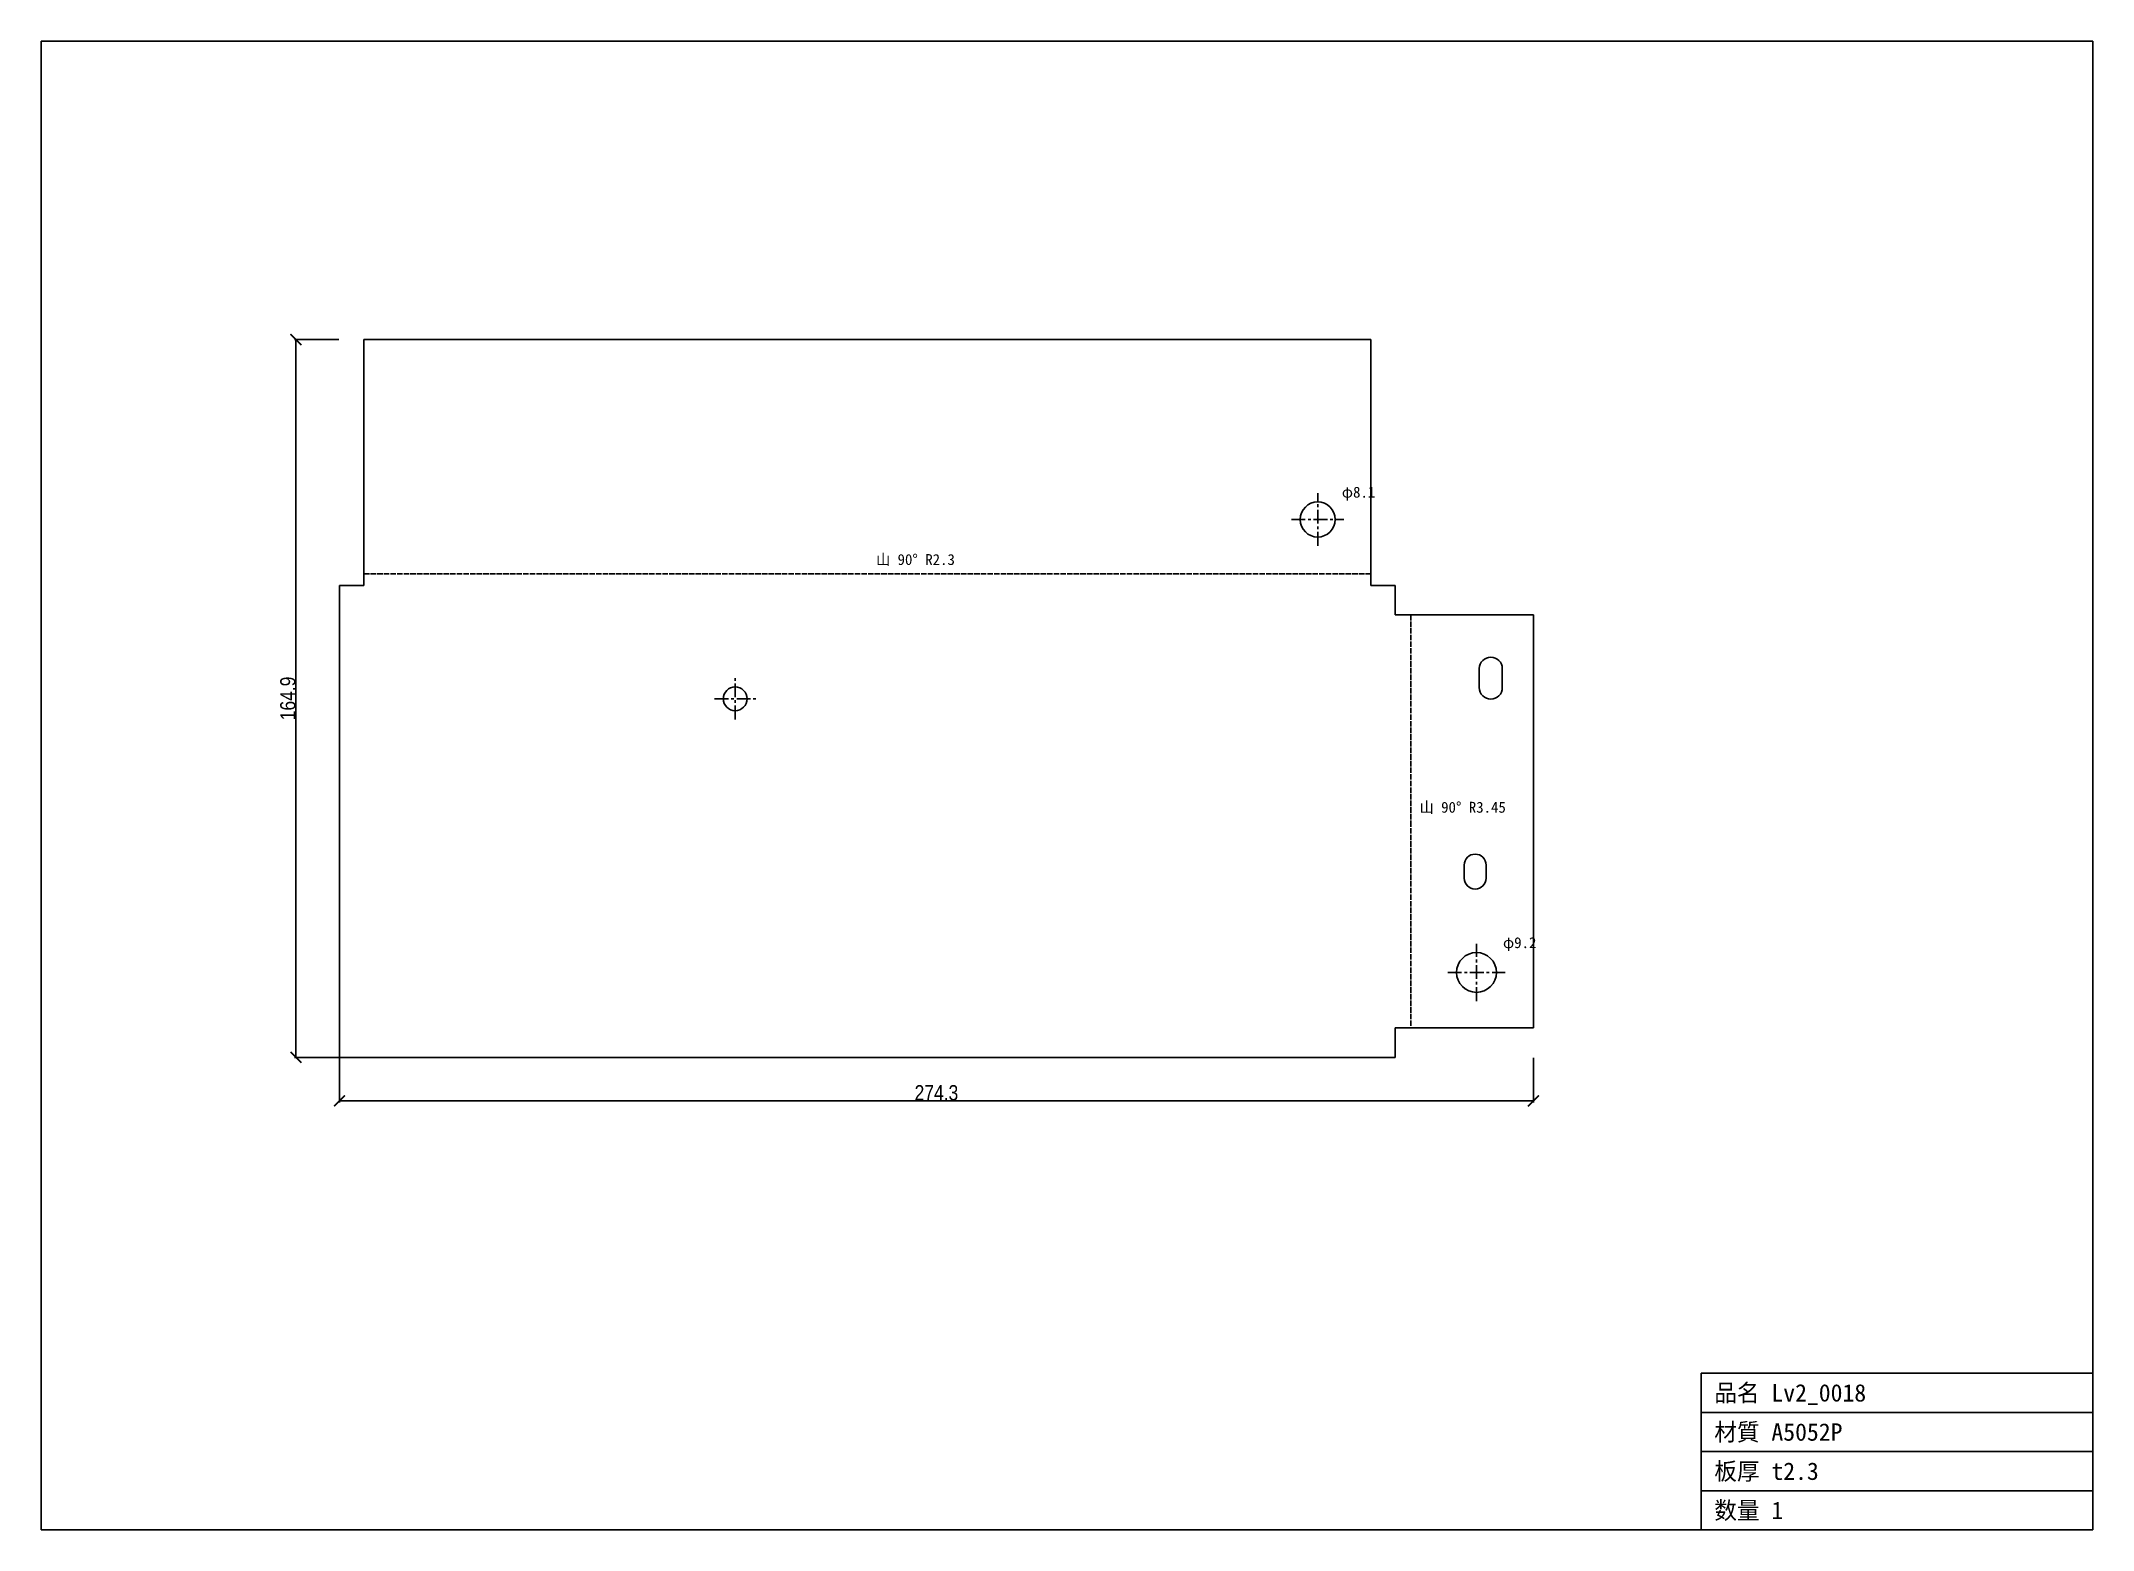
# Model space of a CAD drawing. Header units: millimetres. Extents: x -69 to 403, y -109 to 233.
import ezdxf

# ---------------------------------------------------------------- set-up
doc = ezdxf.new("R2010")
doc.units = ezdxf.units.MM
doc.linetypes.add('CENTER', pattern=[5.08, 3.175, -0.635, 0.635, -0.635])
doc.linetypes.add('DASHED', pattern=[1.524, 1.27, -0.254])
for name, color, linetype in [('12', 7, 'Continuous'), ('15', 7, 'Continuous'), ('16', 7, 'Continuous'), ('18', 7, 'Continuous'), ('6', 7, 'Continuous'), ('9', 7, 'Continuous')]:
    doc.layers.add(name, color=color, linetype=linetype)
doc.styles.add('OpenSansCondensed-Light', font='OpenSansCondensed-Light.ttf')
doc.dimstyles.new('EZDXF', dxfattribs={"dimtxt": 0.25, "dimasz": 0.175, "dimexe": 0.375, "dimexo": 0.125, "dimgap": 0.1, "dimtad": 1, "dimlfac": 100, "dimzin": 12, "dimdsep": 46, "dimtxsty": 'OpenSansCondensed-Light', "dimblk": 'ARCHTICK', "dimcen": 2.5, "dimazin": 3, "dimtfac": 0.5, "dimtmove": 2, "dimatfit": 3})

# ---------------------------------------------------------------- blocks, each defined once
blk = doc.blocks.new('HOLE_D8_06')
blk.add_circle((0, 0), 4.03)
blk = doc.blocks.new('HOLE_D5_47')
blk.add_circle((0, 0), 2.73)
blk = doc.blocks.new('_ARCHTICK')
at = {"color": 0, "linetype": 'BYBLOCK', "const_width": 0.15}
blk.add_lwpolyline([(-0.5, -0.5), (0.5, 0.5)], dxfattribs=at)

msp = doc.modelspace()

# ---------------------------------------------------------------- linework, layer by layer
at = {"layer": '15', "color": 4, "linetype": 'DASHED'}
for p, q in [((5.6, 111.11), (236.94, 111.11)), ((246.15, 101.65), (246.15, 54.2)), ((246.15, 54.2), (246.15, 6.75))]:
    msp.add_line(p, q, dxfattribs=at)
at = {"layer": '16', "color": 1, "linetype": 'CENTER'}
for p, q in [((224.75, 117.53), (224.75, 129.59)), ((218.72, 123.56), (230.78, 123.56)), ((90.92, 77.64), (90.92, 87.11)), ((86.18, 82.37), (95.65, 82.37)), ((261.22, 12.92), (261.22, 26.09)), ((254.63, 19.5), (267.8, 19.5))]:
    msp.add_line(p, q, dxfattribs=at)
at = {"layer": '18', "color": 7, "linetype": 'CONTINUOUS'}
for p, q in [((402.86, 233.47), (-68.57, 233.47)), ((-68.57, 233.47), (-68.57, -108.57)), ((402.86, -108.57), (402.86, 233.47)), ((312.86, -108.57), (312.86, -72.57)), ((312.86, -72.57), (402.86, -72.57)), ((312.86, -81.57), (402.86, -81.57)), ((312.86, -90.57), (402.86, -90.57)), ((312.86, -99.57), (402.86, -99.57)), ((-68.57, -108.57), (402.86, -108.57))]:
    msp.add_line(p, q, dxfattribs=at)
at = {"layer": '9', "color": 7, "linetype": 'CONTINUOUS'}
for p, q in [((89.82, 164.9), (5.6, 164.9)), ((5.6, 164.9), (5.6, 108.4)), ((96.2, 164.9), (89.82, 164.9)), ((236.94, 164.9), (96.2, 164.9)), ((236.94, 142.04), (236.94, 164.9)), ((236.94, 125.68), (236.94, 142.04)), ((236.94, 122.1), (236.94, 125.68)), ((236.94, 108.4), (236.94, 122.1)), ((5.6, 108.4), (0, 108.4)), ((0, 108.4), (0, 0)), ((0, 0), (0, 108.4)), ((242.54, 108.4), (236.94, 108.4)), ((242.54, 103.74), (242.54, 108.4)), ((242.54, 108.4), (242.54, 101.65)), ((242.54, 101.65), (242.54, 103.74)), ((257.73, 101.65), (242.54, 101.65)), ((258.54, 101.65), (257.73, 101.65)), ((265.49, 101.65), (258.54, 101.65)), ((274.29, 101.65), (265.49, 101.65)), ((274.29, 6.75), (274.29, 101.65)), ((242.54, 0), (242.54, 6.75)), ((242.54, 6.75), (274.29, 6.75)), ((0, 0), (242.54, 0))]:
    msp.add_line(p, q, dxfattribs=at)
for points in [[(267.16, 89.3), (267.16, 84.94, -1), (261.87, 84.94), (261.87, 89.3, -1)], [(263.42, 44.18), (263.42, 41.17, -1), (258.41, 41.17), (258.41, 44.18, -1)]]:
    msp.add_lwpolyline(points, format="xyb", close=True, dxfattribs=at)
msp.add_circle((261.22, 19.5), 4.58, dxfattribs=at)

# ---------------------------------------------------------------- block references
for name, p in [('HOLE_D8_06', (224.75, 123.56)), ('HOLE_D5_47', (90.92, 82.37))]:
    msp.add_blockref(name, p, dxfattribs=at)

# ---------------------------------------------------------------- texts
at = {"layer": '12', "color": 2}
for s, height, p in [('φ8.1', 2.5, (230.28, 128.59)), ('山 90° R2.3', 2.5, (123.27, 113.11)), ('山 90° R3.45', 2.5, (248.15, 56.2)), ('φ9.2', 2.5, (267.3, 25.09)), ('品名 Lv2_0018', 4, (315.86, -79.07)), ('材質 A5052P', 4, (315.86, -88.07)), ('板厚 t2.3', 4, (315.86, -97.07)), ('数量 1', 4, (315.86, -106.07))]:
    msp.add_text(s, height=height, dxfattribs=at).set_placement(p)

# ---------------------------------------------------------------- dimensions: what is measured, and where the dimension line sits
at = {"layer": '6', "color": 2}
msp.add_linear_dim(base=(-10, 0), p1=(0, 0), p2=(0, 164.9), angle=90, dimstyle='EZDXF', override={"dimtxt": 3.5, "dimasz": 2.5, "dimdec": 1, "dimlfac": 1}, dxfattribs=at).render()
msp.add_linear_dim(base=(0, -10), p1=(0, 0), p2=(274.29, 0), dimstyle='EZDXF', override={"dimtxt": 3.5, "dimasz": 2.5, "dimdec": 1, "dimlfac": 1}, dxfattribs=at).render()

doc.saveas('drawing.dxf')
